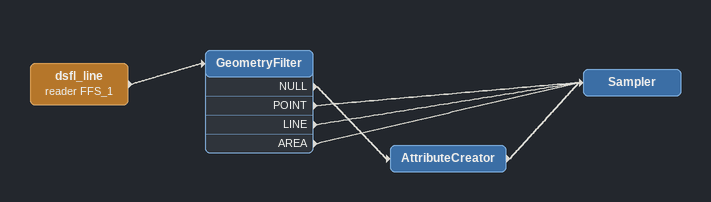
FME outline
dsfl_line (reader FFS_1)
    -> GeometryFilter
GeometryFilter
    NULL -> AttributeCreator
    POINT -> Sampler
    LINE -> Sampler
    AREA -> Sampler
AttributeCreator
    -> Sampler
Sampler
